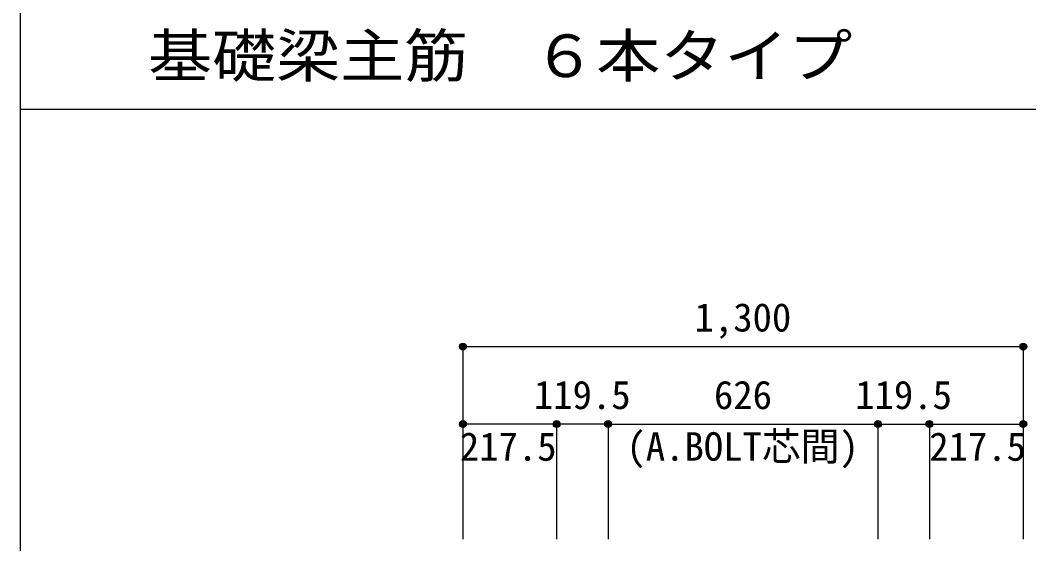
# Model space of a CAD drawing. Units: millimetres at full size, sheet at 1:30. Extents: x -5973 to 5954, y -4195 to 4201.
# Drawn here: x -5973 to -3633, y -1231 to -15 of the extents above; entities that cross this region are included whole.
import ezdxf
from ezdxf.enums import TextEntityAlignment as Align

# ---------------------------------------------------------------- set-up
doc = ezdxf.new("R2010")
doc.units = ezdxf.units.MM
doc.header["$LTSCALE"] = 30
doc.header["$PDMODE"] = 32
doc.header["$PDSIZE"] = 15
for name, color, linetype in [('0-7_文字', 4, 'Continuous'), ('0-D_寸法', 4, 'Continuous'), ('6-7_文字', 7, 'Continuous'), ('F-0_枠', 6, 'Continuous')]:
    doc.layers.add(name, color=color, linetype=linetype)
doc.styles.add('ＭＳ ゴシック', font='')
doc.styles.get('ＭＳ ゴシック').set_extended_font_data('MS Gothic')

msp = doc.modelspace()

# ---------------------------------------------------------------- linework, layer by layer
at = {"layer": '0-D_寸法'}
for p, q in [((-4945.8, -772.85), (-4945.8, -952.85)), ((-4945.8, -772.85), (-4945.8, -952.85)), ((-4945.8, -772.85), (-3645.8, -772.85)), ((-4945.8, -772.85), (-3645.8, -772.85)), ((-3645.8, -772.85), (-3645.8, -952.85)), ((-4945.8, -952.85), (-4945.8, -1219.89)), ((-4945.8, -952.85), (-4945.8, -1219.89)), ((-4728.3, -952.85), (-4945.8, -952.85)), ((-4728.3, -952.85), (-4728.3, -1219.89)), ((-4608.8, -952.85), (-4728.3, -952.85)), ((-4608.8, -952.85), (-3982.8, -952.85)), ((-4608.8, -952.85), (-4608.8, -1219.89)), ((-3982.8, -952.85), (-3982.8, -1219.89)), ((-3982.8, -952.85), (-3863.3, -952.85)), ((-3863.3, -952.85), (-3863.3, -1219.89)), ((-3863.3, -952.85), (-3645.8, -952.85)), ((-3645.8, -952.85), (-3645.8, -1219.89))]:
    msp.add_line(p, q, dxfattribs=at)
for centre, radius in [((-4945.8, -772.85), 8), ((-4945.8, -772.85), 7.2), ((-4945.8, -772.85), 6.4), ((-4945.8, -772.85), 5.6), ((-4945.8, -772.85), 4.8), ((-4945.8, -772.85), 4), ((-4945.8, -772.85), 3.2), ((-4945.8, -772.85), 2.4), ((-4945.8, -772.85), 1.6), ((-4945.8, -772.85), 0.8), ((-3645.8, -772.85), 8), ((-3645.8, -772.85), 7.2), ((-3645.8, -772.85), 6.4), ((-3645.8, -772.85), 5.6), ((-3645.8, -772.85), 4.8), ((-3645.8, -772.85), 4), ((-3645.8, -772.85), 3.2), ((-3645.8, -772.85), 2.4), ((-3645.8, -772.85), 1.6), ((-3645.8, -772.85), 0.8), ((-4945.8, -952.85), 8), ((-4945.8, -952.85), 7.2), ((-4945.8, -952.85), 6.4), ((-4945.8, -952.85), 5.6), ((-4945.8, -952.85), 4.8), ((-4945.8, -952.85), 4), ((-4945.8, -952.85), 3.2), ((-4945.8, -952.85), 2.4), ((-4945.8, -952.85), 1.6), ((-4945.8, -952.85), 0.8), ((-4728.3, -952.85), 8), ((-4728.3, -952.85), 7.2), ((-4728.3, -952.85), 6.4), ((-4728.3, -952.85), 5.6), ((-4728.3, -952.85), 4.8), ((-4728.3, -952.85), 4), ((-4728.3, -952.85), 3.2), ((-4728.3, -952.85), 2.4), ((-4728.3, -952.85), 1.6), ((-4728.3, -952.85), 0.8), ((-4608.8, -952.85), 8), ((-4608.8, -952.85), 7.2), ((-4608.8, -952.85), 6.4), ((-4608.8, -952.85), 5.6), ((-4608.8, -952.85), 4.8), ((-4608.8, -952.85), 4), ((-4608.8, -952.85), 3.2), ((-4608.8, -952.85), 2.4), ((-4608.8, -952.85), 1.6), ((-4608.8, -952.85), 0.8), ((-3982.8, -952.85), 8), ((-3982.8, -952.85), 7.2), ((-3982.8, -952.85), 6.4), ((-3982.8, -952.85), 5.6), ((-3982.8, -952.85), 4.8), ((-3982.8, -952.85), 4), ((-3982.8, -952.85), 3.2), ((-3982.8, -952.85), 2.4), ((-3982.8, -952.85), 1.6), ((-3982.8, -952.85), 0.8), ((-3863.3, -952.85), 8), ((-3863.3, -952.85), 7.2), ((-3863.3, -952.85), 6.4), ((-3863.3, -952.85), 5.6), ((-3863.3, -952.85), 4.8), ((-3863.3, -952.85), 4), ((-3863.3, -952.85), 3.2), ((-3863.3, -952.85), 2.4), ((-3863.3, -952.85), 1.6), ((-3863.3, -952.85), 0.8), ((-3645.8, -952.85), 8), ((-3645.8, -952.85), 7.2), ((-3645.8, -952.85), 6.4), ((-3645.8, -952.85), 5.6), ((-3645.8, -952.85), 4.8), ((-3645.8, -952.85), 4), ((-3645.8, -952.85), 3.2), ((-3645.8, -952.85), 2.4), ((-3645.8, -952.85), 1.6), ((-3645.8, -952.85), 0.8)]:
    msp.add_circle(centre, radius, dxfattribs=at)
at = {"layer": '0-D_寸法', "color": 7}
for p in [(-4945.8, -772.85), (-4945.8, -772.85), (-3645.8, -772.85), (-4945.8, -952.85), (-4945.8, -952.85), (-4728.3, -952.85), (-4608.8, -952.85), (-4608.8, -952.85), (-3982.8, -952.85), (-3982.8, -952.85), (-3863.3, -952.85), (-3863.3, -952.85), (-3645.8, -952.85), (-3645.8, -952.85), (-3645.8, -952.85)]:
    msp.add_point(p, dxfattribs=at)
at = {"layer": 'F-0_枠'}
msp.add_line((-5972.88, 4201.15), (-5972.88, -4195.24), dxfattribs=at)
at = {"layer": 'F-0_枠', "color": 2}
msp.add_line((-5972.88, -222.05), (3723.6, -222.05), dxfattribs=at)

# ---------------------------------------------------------------- texts
at = {"layer": '0-7_文字', "style": 'ＭＳ ゴシック'}
msp.add_text('(A.BOLT芯間)', height=65.98, dxfattribs=at).set_placement((-4566.31, -1057.62), align=Align.BOTTOM_LEFT)
at = {"layer": '0-D_寸法', "style": 'ＭＳ ゴシック'}
for s, p in [('1,300', (-4408.3, -757.85)), ('119.5', (-4781.05, -937.85)), ('626', (-4363.3, -937.85)), ('119.5', (-4035.55, -937.85)), ('217.5', (-4952.85, -1057.81)), ('217.5', (-3863.75, -1057.81))]:
    msp.add_text(s, height=65.98, dxfattribs=at).set_placement(p, align=Align.BOTTOM_LEFT)
at = {"layer": '6-7_文字', "color": 2, "style": 'ＭＳ ゴシック', "width": 1.1}
msp.add_text('\u3000\u3000基礎梁主筋\u3000６本タイプ', height=98.97, dxfattribs=at).set_placement((-5972.88, -177.05), align=Align.BOTTOM_LEFT)

doc.saveas('drawing.dxf')
